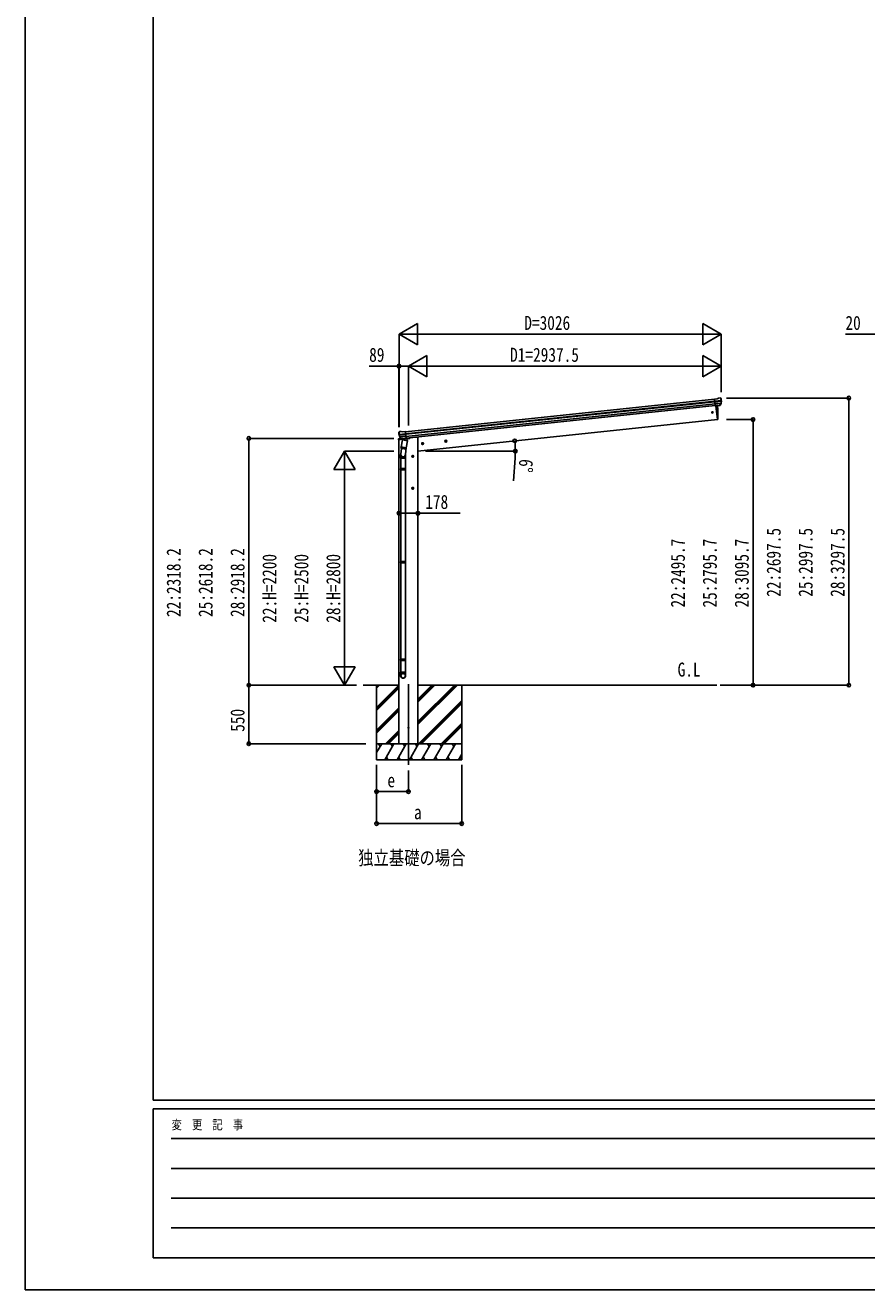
# Model space of a CAD drawing. Units: millimetres, scale not verified. Extents: x -16820 to 16820, y -11880 to 11880.
# Drawn here: x -16820 to -8914, y -11880 to 0 of the extents above; entities that cross this region are included whole.
import ezdxf
from ezdxf.enums import TextEntityAlignment as Align

# ---------------------------------------------------------------- set-up
doc = ezdxf.new("R2010")
doc.units = ezdxf.units.MM
doc.header["$LTSCALE"] = 60
for name, color, linetype in [('0-2_USER1', 3, 'Continuous'), ('0-3_YKK_12', 2, 'Continuous'), ('0-4_YKK_13', 4, 'Continuous'), ('0-5_YKK_A1', 4, 'Continuous'), ('0-6_YKK_D', 6, 'Continuous'), ('0-7_YKK_ZWAK', 7, 'Continuous')]:
    doc.layers.add(name, color=color, linetype=linetype)
doc.styles.add('ＭＳ ゴシック', font='')
doc.styles.get('ＭＳ ゴシック').set_extended_font_data('MS Gothic')

msp = doc.modelspace()

# ---------------------------------------------------------------- linework, layer by layer
at = {"layer": '0-3_YKK_12'}
msp.add_line((-13219.93, -6190.79), (-13219.93, -6950), dxfattribs=at)
at = {"layer": '0-4_YKK_13'}
for p, q in [((-10318, -3509.28), (-10344.52, -3512.06)), ((-10337.74, -3576.62), (-10344.52, -3512.06)), ((-10342.36, -3532.59), (-10282.62, -3526.32)), ((-10282.14, -3532.18), (-10341.75, -3538.45)), ((-10282.98, -3548.94), (-10340.01, -3554.93)), ((-10284.37, -3553.6), (-10339.54, -3559.4)), ((-10292.93, -3570.18), (-10283.48, -3551.88)), ((-10291.88, -3570.61), (-10281.76, -3552.35)), ((-10291.68, -3500.48), (-10291.68, -3500.48)), ((-10288.01, -3501.57), (-10288.02, -3501.56)), ((-10288.01, -3501.57), (-10283.7, -3505.06)), ((-10283.7, -3505.06), (-10282.83, -3505.76)), ((-10281.45, -3509.46), (-10281.76, -3507.61)), ((-10294.38, -3571.83), (-10337.76, -3576.39)), ((-10337.74, -3576.62), (-10327.79, -3575.57)), ((-10330.85, -3575.89), (-10317.36, -3704.28)), ((-10327.79, -3575.57), (-10327.52, -3575.64)), ((-10327.52, -3575.64), (-10302.19, -3572.97)), ((-10302.19, -3572.97), (-10301.93, -3572.85)), ((-10301.93, -3572.85), (-10294.24, -3572.05)), ((-10317.36, -3704.28), (-10315.31, -3703.99)), ((-13312.5, -3886.6), (-13313.4, -3893.43)), ((-13313.4, -3893.43), (-13275.96, -3889.5)), ((-13310.84, -3827.86), (-13310.92, -3825.99)), ((-13309.55, -3823.09), (-13310.25, -3823.95)), ((-13290.95, -3882.02), (-13309.84, -3884.01)), ((-13306.06, -3818.77), (-13309.55, -3823.09)), ((-13246.45, -3837.83), (-13306.18, -3844.1)), ((-13306.06, -3818.77), (-13306.05, -3818.77)), ((-13305.43, -3849.94), (-13245.83, -3843.68)), ((-13302.7, -3816.95), (-13302.69, -3816.95)), ((-13287.92, -3885.5), (-13301.62, -3869.75)), ((-13301.13, -3866.16), (-13244.1, -3860.16)), ((-13286.98, -3884.86), (-13300.03, -3868.93)), ((-13298.8, -3870.43), (-13243.63, -3864.63)), ((-13274.56, -3893.82), (-13287.92, -3959.48)), ((-13277.62, -3885.61), (-13285.31, -3886.42)), ((-13285.22, -3886.18), (-13241.84, -3881.62)), ((-13284.54, -3885.46), (-13282.98, -3885.3)), ((-13282.98, -3885.3), (-13245.44, -3881.35)), ((-13281.19, -3885.76), (-13281.33, -3886.49)), ((-13280.72, -3887.62), (-13255.97, -3897.37)), ((-13277.35, -3885.68), (-13277.62, -3885.61)), ((-13252.02, -3883.01), (-13277.35, -3885.68)), ((-13275.13, -3820.08), (-13248.6, -3817.3)), ((-13229.68, -3902.96), (-13274.56, -3893.82)), ((-13272.38, -3890.9), (-13273.04, -3894.13)), ((-13251.58, -3882.38), (-13254.5, -3896.73)), ((-13251.76, -3882.89), (-13252.02, -3883.01)), ((-13241.82, -3881.85), (-13251.76, -3882.89)), ((-13241.82, -3881.85), (-13248.6, -3817.3)), ((-13245.44, -3881.35), (-13243.87, -3881.19)), ((-13243.04, -3968.61), (-13229.68, -3902.96)), ((-13242.06, -3879.3), (-13241.13, -3879.49)), ((-13241.13, -3879.49), (-13229.93, -3896.42)), ((-13237.21, -3885.42), (-13210.39, -3882.6)), ((-13229.93, -3896.42), (-13231.2, -3902.65)), ((-13205.54, -3875.11), (-13205.95, -3878.28)), ((-13293.22, -4067.65), (-13293.22, -4033.3)), ((-13285.51, -3974.77), (-13291.07, -4030.49)), ((-13290.4, -3971.73), (-13287.91, -3959.48)), ((-13290.18, -3973.13), (-13290.18, -3973.12)), ((-13288.85, -3974.09), (-13247.89, -3982.42)), ((-13243.04, -3968.61), (-13287.92, -3959.48)), ((-13242.6, -3966.47), (-13249.26, -4034.22)), ((-13247.22, -4033), (-13247.22, -4067.65)), ((-13243.05, -3968.61), (-13245.59, -3981.08)), ((-13247.22, -4067.65), (-13293.22, -4067.65)), ((-13291.22, -4067.65), (-13291.22, -4164.4)), ((-13249.22, -4067.65), (-13249.22, -4164.4)), ((-13293.22, -4166.4), (-13292.22, -4164.4)), ((-13247.22, -4166.4), (-13293.22, -4166.4)), ((-13247.22, -4174.4), (-13293.22, -4174.4)), ((-13248.22, -4164.4), (-13292.22, -4164.4)), ((-13248.22, -4176.4), (-13292.22, -4176.4)), ((-13291.22, -4176.4), (-13291.22, -5038.08)), ((-13249.22, -4176.4), (-13249.22, -5038.08)), ((-13247.22, -4166.4), (-13248.22, -4164.4)), ((-13247.22, -4174.4), (-13248.22, -4176.4)), ((-13247.22, -4166.4), (-13247.22, -4174.4)), ((-13293.22, -5040.08), (-13292.22, -5038.08)), ((-13247.22, -5040.08), (-13293.22, -5040.08)), ((-13247.22, -5048.08), (-13293.22, -5048.08)), ((-13248.22, -5038.08), (-13292.22, -5038.08)), ((-13248.22, -5050.08), (-13292.22, -5050.08)), ((-13291.22, -5050.08), (-13291.22, -5955.77)), ((-13249.22, -5050.08), (-13249.22, -5955.77)), ((-13247.22, -5040.08), (-13248.22, -5038.08)), ((-13247.22, -5048.08), (-13248.22, -5050.08)), ((-13247.22, -5040.08), (-13247.22, -5048.08)), ((-13293.22, -5957.77), (-13292.22, -5955.77)), ((-13247.22, -5957.77), (-13293.22, -5957.77)), ((-13247.22, -5965.77), (-13293.22, -5965.77)), ((-13248.22, -5955.77), (-13292.22, -5955.77)), ((-13248.22, -5967.77), (-13292.22, -5967.77)), ((-13291.22, -5967.77), (-13291.22, -6077.77)), ((-13249.22, -5967.77), (-13249.22, -6077.77)), ((-13247.22, -5957.77), (-13248.22, -5955.77)), ((-13247.22, -5965.77), (-13248.22, -5967.77)), ((-13247.22, -5957.77), (-13247.22, -5965.77)), ((-13293.22, -6111.91), (-13293.22, -6077.77)), ((-13247.22, -6077.77), (-13293.22, -6077.77)), ((-13247.22, -6111.91), (-13247.22, -6077.77))]:
    msp.add_line(p, q, dxfattribs=at)
for points in [[(-10318, -3509.28), (-10306.4, -3502.31), (-10306.4, -3502.31)], [(-10305.17, -3501.9), (-10305.17, -3501.9), (-10291.68, -3500.48)], [(-13289.21, -3815.53), (-13289.21, -3815.53), (-13302.69, -3816.95)], [(-13275.13, -3820.08), (-13287.92, -3815.68), (-13287.92, -3815.68)], [(-13293.22, -4166.4), (-13293.22, -4174.4), (-13292.22, -4176.4)], [(-13293.22, -5040.08), (-13293.22, -5048.08), (-13292.22, -5050.08)], [(-13293.22, -5957.77), (-13293.22, -5965.77), (-13292.22, -5967.77)]]:
    msp.add_lwpolyline(points, dxfattribs=at)
for centre, radius in [((-10364.55, -3637.95), 6.5), ((-13219.93, -6600), 4.5)]:
    msp.add_circle(centre, radius, dxfattribs=at)
for centre, radius, start, end in [((-10304.85, -3504.88), 3, 96.02369, 120.97631), ((-10291.16, -3505.45), 5, 51.04426, 95.95574), ((-10475, -3531.11), 192.44, 1.4271, 6.57578), ((-10286.15, -3550.5), 3, 332.69111, 354.20009), ((-10482.34, -3530.57), 200.2, 354.20009, 359.53883), ((-10237.35, -3524.2), 45.32, 182.67122, 185.64518), ((-10281.96, -3533.52), 1.35, 95.1605, 97.91927), ((-10279.35, -3531.96), 2.74, 179.02151, 184.43412), ((-10284.38, -3550.89), 3, 331, 354.13916), ((-10482.34, -3530.57), 202, 354.13916, 6), ((-11212.95, -3664.06), 900.99, 357.6414, 5.70688), ((-10294.5, -3569.15), 2.99, 285.2717, 331.00739), ((-10315.72, -3701.02), 3, 278, 357.63919), ((-13309.53, -3886.99), 3, 96, 172.5), ((-13109.95, -3806.74), 202, 186, 197.86084), ((-13117.01, -3808.79), 192.44, 185.42422, 190.5729), ((-13350.91, -3851.45), 45.32, 6.35482, 9.32878), ((-13302.17, -3821.92), 5, 96.04426, 140.95574), ((-13308.21, -3850.31), 2.74, 7.56588, 12.97849), ((-13305.34, -3851.29), 1.35, 94.08073, 96.8395), ((-13109.95, -3806.74), 200.2, 192.46117, 197.79991), ((-13299.36, -3867.78), 3, 197.86084, 221), ((-13297.71, -3867.03), 3, 197.79991, 219.30889), ((-13288.9, -3818.51), 3, 71.02369, 95.97631), ((-13285.66, -3883.54), 2.99, 220.99261, 266.7283), ((-13284.6, -3884.96), 0.5, 240.73754, 276), ((-13281.68, -3885.66), 0.5, 348.5, 96), ((-13280.35, -3886.69), 1, 168.5, 248.5), ((-13255.49, -3896.46), 1.03, 242.53897, 344.46569), ((-13250.99, -3882.54), 0.604, 93.09842, 164.70595), ((-13243.93, -3880.69), 0.5, 276, 311.26246), ((-13210.91, -3877.63), 5, 276, 352.5), ((-13263.22, -4033.3), 30, 177.45142, 180), ((-13288.5, -3972.15), 1.95, 167.54017, 209.97766), ((-13288.45, -3972.13), 2, 209.90962, 258.5), ((-13247.49, -3980.46), 2, 258.5, 341.96843)]:
    msp.add_arc(centre, radius, start, end, dxfattribs=at)
for centre, major_axis, ratio, start_param, end_param in [((-10283.71, -3509.06), (-0.87, 5.91), 0.020485, 0.67143203, 1.56913061), ((-10289.1, -3504.54), (5.88, -1.31), 0.24881, 0.46058498, 0.46410383), ((-10284.72, -3508.09), (-2.34, 1.9), 0.995767, 3.98597162, 4.71238898), ((-10480.03, -3552.52), (-20.92, 199.05), 0.994373, 4.71137894, 4.7277536), ((-10294.69, -3568.85), (-0.11, 3), 0.642905, 3.24593831, 4.20392797), ((-10294.56, -3569.06), (1.66, -2.51), 0.997631, 5.80419048, 5.89294842), ((-10294.63, -3568.95), (3.53, -2.11), 0.650902, 5.25614477, 5.32895537), ((-10292.26, -3568.6), (1.08, 3.13), 0.040856, 2.11350352, 2.14162489), ((-13307.92, -3825.84), (1.9, 2.34), 0.995767, 1.57079633, 2.29721369), ((-13304.37, -3821.46), (-5.48, -2.51), 0.24881, 5.81908147, 5.82260033), ((-13308.71, -3827), (-0.38, 5.97), 0.020485, 4.7140547, 5.61175327), ((-13107.64, -3828.69), (-20.92, 199.05), 0.994373, 1.55543171, 1.57180637), ((-13287.97, -3883.46), (-1.71, 2.84), 0.040856, 4.14156042, 4.16968179), ((-13285.53, -3883.2), (-0.51, 2.96), 0.642905, 2.07925734, 3.03724699), ((-13285.57, -3883.31), (-3.02, -2.79), 0.650902, 0.95422993, 1.02704053), ((-13285.62, -3883.43), (-1.1, -2.8), 0.997631, 0.39023689, 0.47899483), ((-13270.22, -4033), (23, 0), 0.996195, 2.62193603, 6.60747969), ((-13270.22, -4033), (21, 0), 0.996195, 3.02154981, 6.2247991), ((-13270.22, -6110.17), (-23, 0), 0.996195, 3.14159265, 6.28318531), ((-13270.22, -6111.91), (-23, 0), 0.996195, 3.14159265, 6.28318531), ((-13270.22, -6111.91), (0, -23.43), 0.981806, 4.71238898, 7.85398163)]:
    msp.add_ellipse(centre, major_axis=major_axis, ratio=ratio, start_param=start_param, end_param=end_param, dxfattribs=at)
msp.add_ellipse((-13270.22, -6111.91), major_axis=(21, 0), ratio=0.996195, dxfattribs=at)
at = {"layer": '0-5_YKK_A1'}
for p, q in [((-13248.39, -3819.29), (-10344.31, -3514.05)), ((-13246.41, -3838.18), (-10342.32, -3532.95)), ((-13245.98, -3842.36), (-10341.89, -3537.13)), ((-13243.88, -3862.22), (-10339.8, -3556.99)), ((-10338.04, -3573.72), (-13242.12, -3878.96)), ((-13308.93, -3892.96), (-13308.93, -6750)), ((-13149.93, -3869.5), (-13205.57, -3875.35)), ((-13149.93, -3869.5), (-13130.93, -3869.5)), ((-13130.93, -3869.5), (-13130.93, -6750)), ((-13085.98, -3940.07), (-13088.07, -3920.18)), ((-12858.29, -3906.08), (-12878.18, -3908.17)), ((-12869.02, -3899.66), (-12875.09, -3904.08)), ((-12875.09, -3904.08), (-12874.31, -3911.54)), ((-12874.31, -3911.54), (-12867.45, -3914.59)), ((-12867.19, -3917.07), (-12869.28, -3897.18)), ((-12862.16, -3902.72), (-12869.02, -3899.66)), ((-13077.08, -3929.08), (-13096.97, -3931.17)), ((-13087.81, -3922.66), (-13093.88, -3927.07)), ((-13093.88, -3927.07), (-13093.09, -3934.54)), ((-13093.09, -3934.54), (-13086.24, -3937.59)), ((-13080.95, -3925.71), (-13087.81, -3922.66)), ((-13169.96, -4050), (-13189.96, -4050)), ((-13179.96, -4042.49), (-13186.46, -4046.25)), ((-13186.46, -4046.25), (-13186.46, -4053.75)), ((-13186.46, -4053.75), (-13179.96, -4057.51)), ((-13179.96, -4060), (-13179.96, -4040)), ((-13173.46, -4046.25), (-13179.96, -4042.49)), ((-13170, -4350.06), (-13190, -4350.06)), ((-13180, -4342.55), (-13186.5, -4346.31)), ((-13186.5, -4346.31), (-13186.5, -4353.81)), ((-13186.5, -4353.81), (-13180, -4357.56)), ((-13180, -4360.06), (-13180, -4340.06)), ((-13173.5, -4346.31), (-13180, -4342.55)), ((-13646.75, -6200), (-13308.93, -6200)), ((-13519.92, -6200), (-13519.92, -6900)), ((-13519.92, -6227.38), (-13492.54, -6200)), ((-13519.92, -6213.24), (-13506.68, -6200)), ((-13519.92, -6411.23), (-13308.93, -6200.23)), ((-13519.92, -6425.37), (-13308.93, -6214.38)), ((-13519.92, -6439.51), (-13308.93, -6228.52)), ((-13130.93, -6200), (-10321.24, -6200)), ((-13130.93, -6571.02), (-12759.91, -6200)), ((-13130.93, -6542.73), (-12788.19, -6200)), ((-13130.93, -6556.87), (-12774.05, -6200)), ((-13130.93, -6358.89), (-12972.04, -6200)), ((-13130.93, -6344.74), (-12986.18, -6200)), ((-13130.93, -6330.6), (-13000.32, -6200)), ((-12719.92, -6200), (-12719.92, -6900)), ((-13519.92, -6623.36), (-13308.93, -6412.37)), ((-13126.06, -6750), (-12719.92, -6343.86)), ((-13111.92, -6750), (-12719.92, -6358)), ((-13097.78, -6750), (-12719.92, -6372.15)), ((-13519.92, -6637.5), (-13308.93, -6426.51)), ((-13519.92, -6651.64), (-13308.93, -6440.65)), ((-13434.43, -6750), (-13308.93, -6624.5)), ((-13420.29, -6750), (-13308.93, -6638.64)), ((-13406.14, -6750), (-13308.93, -6652.78)), ((-12913.93, -6750), (-12719.92, -6555.99)), ((-12899.79, -6750), (-12719.92, -6570.13)), ((-12885.64, -6750), (-12719.92, -6584.28)), ((-12719.92, -6750), (-13519.92, -6750)), ((-13519.92, -6833.83), (-13471.52, -6750)), ((-13486.52, -6775.98), (-13501.52, -6750)), ((-13442.65, -6900), (-13356.05, -6750)), ((-13371.05, -6775.98), (-13386.05, -6750)), ((-13327.18, -6900), (-13240.58, -6750)), ((-13255.58, -6775.98), (-13270.58, -6750)), ((-13211.71, -6900), (-13125.11, -6750)), ((-13140.11, -6775.98), (-13155.11, -6750)), ((-13096.24, -6900), (-13009.64, -6750)), ((-13024.64, -6775.98), (-13039.64, -6750)), ((-12980.77, -6900), (-12894.17, -6750)), ((-12924.17, -6750), (-12909.17, -6775.98)), ((-12865.3, -6900), (-12778.7, -6750)), ((-12793.7, -6775.98), (-12808.7, -6750)), ((-13427.66, -6874.02), (-13412.66, -6900)), ((-13312.18, -6874.02), (-13297.19, -6900)), ((-13196.71, -6874.02), (-13181.72, -6900)), ((-13081.25, -6874.02), (-13066.25, -6900)), ((-12965.78, -6874.02), (-12950.78, -6900)), ((-12850.3, -6874.02), (-12835.31, -6900)), ((-12749.83, -6900), (-12719.92, -6848.19)), ((-12734.83, -6874.02), (-12719.92, -6899.85)), ((-13519.92, -6900), (-12719.92, -6900))]:
    msp.add_line(p, q, dxfattribs=at)
for points in [[(-10330.85, -3575.89), (-10317.36, -3704.28), (-13130.93, -4000)], [(-12867.45, -3914.59), (-12861.38, -3910.18), (-12862.16, -3902.72)], [(-13086.24, -3937.59), (-13080.16, -3933.18), (-13080.95, -3925.71)], [(-13179.96, -4057.51), (-13173.46, -4053.75), (-13173.46, -4046.25)], [(-13180, -4357.56), (-13173.5, -4353.81), (-13173.5, -4346.31)]]:
    msp.add_lwpolyline(points, dxfattribs=at)
for centre, radius in [((-12868.23, -3907.13), 8.5), ((-12868.23, -3907.13), 7.7), ((-12868.23, -3907.13), 6.5), ((-13087.02, -3930.12), 8.5), ((-13087.02, -3930.12), 7.7), ((-13087.02, -3930.12), 6.5), ((-13179.96, -4050), 8.5), ((-13179.96, -4050), 7.7), ((-13179.96, -4050), 6.5), ((-13180, -4350.06), 8.5), ((-13180, -4350.06), 7.7), ((-13180, -4350.06), 6.5)]:
    msp.add_circle(centre, radius, dxfattribs=at)
at = {"layer": '0-6_YKK_D'}
for p, q in [((-13308.8, -2902.46), (-13135.6, -2802.46)), ((-13135.6, -3002.46), (-13135.6, -2802.46)), ((-10282.42, -2902.46), (-10455.62, -2802.46)), ((-10455.62, -2802.46), (-10455.62, -3002.46)), ((-13308.8, -3775.34), (-13308.8, -2901.46)), ((-13308.8, -2902.46), (-13135.6, -3002.46)), ((-13308.8, -2902.46), (-12962.39, -2902.46)), ((-13108.8, -2902.46), (-10482.42, -2902.46)), ((-10282.42, -2902.46), (-10628.83, -2902.46)), ((-10282.42, -2902.46), (-10455.62, -3002.46)), ((-10282.42, -3447.14), (-10282.42, -2901.46)), ((-13308.96, -3775.31), (-13308.96, -3201.46)), ((-13219.96, -3202.46), (-13046.76, -3102.46)), ((-13219.96, -3758.97), (-13219.96, -3201.46)), ((-13219.96, -3758.97), (-13219.96, -3201.46)), ((-13219.96, -3202.46), (-13046.76, -3302.46)), ((-13219.96, -3202.46), (-12873.55, -3202.46)), ((-13046.76, -3302.46), (-13046.76, -3102.46)), ((-13019.96, -3202.46), (-10482.42, -3202.46)), ((-10282.42, -3202.46), (-10628.83, -3202.46)), ((-10282.42, -3202.46), (-10455.62, -3102.46)), ((-10455.62, -3102.46), (-10455.62, -3302.46)), ((-10282.42, -3202.46), (-10455.62, -3302.46)), ((-10282.42, -3447.14), (-10282.42, -3201.46)), ((-10231.59, -3502.46), (-9081.42, -3502.46)), ((-9082.42, -6200), (-9082.42, -3502.46)), ((-10231.59, -3704.28), (-9981.42, -3704.28)), ((-9982.42, -3704.28), (-9982.42, -6200)), ((-13358.9, -3881.8), (-14720.92, -3881.8)), ((-14719.92, -3881.8), (-14719.92, -6200)), ((-13819.92, -4000), (-13919.92, -4173.21)), ((-13357.2, -4000), (-13820.92, -4000)), ((-13819.92, -4000), (-13719.92, -4173.21)), ((-13819.92, -4000), (-13819.92, -4346.41)), ((-13060.3, -4000.39), (-12214.81, -4000.39)), ((-12218.32, -4068.34), (-12234.09, -4280.96)), ((-13919.92, -4173.21), (-13719.92, -4173.21)), ((-13819.92, -4200), (-13819.92, -6000)), ((-13819.92, -6200), (-13819.92, -5853.59)), ((-13819.92, -6200), (-13919.92, -6026.79)), ((-13719.92, -6026.79), (-13919.92, -6026.79)), ((-13819.92, -6200), (-13719.92, -6026.79)), ((-13717.95, -6200), (-14720.92, -6200)), ((-13707.23, -6200), (-14720.92, -6200)), ((-14719.92, -6200), (-14719.92, -6750)), ((-13717.95, -6200), (-13820.92, -6200)), ((-10291.49, -6200), (-9081.42, -6200)), ((-10291.49, -6200), (-9981.42, -6200)), ((-13621.17, -6750), (-14720.92, -6750)), ((-13519.92, -6950), (-13519.92, -7501)), ((-13519.92, -6950), (-13519.92, -7201)), ((-13219.92, -7001.38), (-13219.92, -7201)), ((-12719.92, -6950), (-12719.92, -7501)), ((-13219.92, -7200), (-13519.92, -7200)), ((-12719.92, -7500), (-13519.92, -7500))]:
    msp.add_line(p, q, dxfattribs=at)
for points in [[(-8813.92, -2902.46), (-8833.92, -2902.46), (-9115.12, -2902.46)], [(-13219.96, -3202.46), (-13308.96, -3202.46), (-13590.16, -3202.46)], [(-13308.96, -4584.55), (-13130.96, -4584.55), (-12734.56, -4584.55)]]:
    msp.add_lwpolyline(points, dxfattribs=at)
for centre in [(-13308.96, -3202.46), (-9082.42, -3502.46), (-9982.42, -3704.28), (-14719.92, -3881.8), (-12220.84, -3904.34), (-12215.81, -4000.39), (-13308.96, -4584.55), (-13130.96, -4584.55), (-14719.92, -6200), (-14719.92, -6200), (-9982.42, -6200), (-9082.42, -6200), (-14719.92, -6750), (-13519.92, -7200), (-13219.92, -7200), (-13519.92, -7500), (-12719.92, -7500)]:
    msp.add_circle(centre, 17, dxfattribs=at)
for start, end in [(0, 6), (355.75885, 0)]:
    msp.add_arc((-13134.66, -4000.39), 918.85, start, end, dxfattribs=at)
at = {"layer": '0-7_YKK_ZWAK'}
for p, q in [((-15619.92, -10100), (-15619.92, 11100)), ((15580.08, -10100), (-15619.92, -10100)), ((-5219.92, -10180), (-15619.92, -10180)), ((-15619.92, -11580), (-15619.92, -10180)), ((-15449.92, -10460), (-5419.92, -10460)), ((-15449.92, -10740), (-5419.92, -10740)), ((-15449.92, -11020), (-5419.92, -11020)), ((-15449.92, -11300), (-5419.92, -11300)), ((-15619.92, -11580), (-5219.92, -11580))]:
    msp.add_line(p, q, dxfattribs=at)
msp.add_lwpolyline([(-16820, -11880), (16820, -11880), (16820, 11880), (-16820, 11880)], close=True, dxfattribs=at)

# ---------------------------------------------------------------- texts
at = {"layer": '0-2_USER1', "style": 'ＭＳ ゴシック', "width": 0.8}
for s, p in [('G.L', (-10691, -6159)), ('独立基礎の場合', (-13692, -7928))]:
    msp.add_text(s, height=132, dxfattribs=at).set_placement(p, align=Align.BOTTOM_LEFT)
at = {"layer": '0-6_YKK_D', "style": 'ＭＳ ゴシック', "width": 0.8}
for s, p in [('D=3026', (-12131.61, -2901.46)), ('20', (-9114.12, -2901.46)), ('89', (-13589.16, -3201.46)), ('D1=2937.5', (-12264.79, -3201.46)), ('178', (-13061.96, -4583.55)), ('e', (-13417.92, -7199)), ('a', (-13167.92, -7499))]:
    msp.add_text(s, height=132, dxfattribs=at).set_placement(p, align=Align.BOTTOM_LEFT)
for s, rotation, p in [('6°', 265.759, (-12217.4, -4069.41)), ('22:2697.5', 90, (-9683.42, -5369.63)), ('25:2997.5', 90, (-9383.42, -5369.63)), ('28:3297.5', 90, (-9083.42, -5369.63)), ('22:2495.7', 90, (-10583.42, -5470.54)), ('25:2795.7', 90, (-10283.42, -5470.54)), ('28:3095.7', 90, (-9983.42, -5470.54)), ('22:2318.2', 90, (-15320.92, -5559.3)), ('25:2618.2', 90, (-15020.92, -5559.3)), ('28:2918.2', 90, (-14720.92, -5559.3)), ('22:H=2200', 90, (-14420.92, -5613.6)), ('25:H=2500', 90, (-14120.92, -5613.6)), ('28:H=2800', 90, (-13820.92, -5613.6)), ('550', 90, (-14720.92, -6638.2))]:
    msp.add_text(s, height=132, rotation=rotation, dxfattribs=at).set_placement(p, align=Align.BOTTOM_LEFT)
at = {"layer": '0-7_YKK_ZWAK', "style": 'ＭＳ ゴシック', "width": 0.8}
msp.add_text('変  更  記  事', height=87.98, dxfattribs=at).set_placement((-15445.24, -10400), align=Align.BOTTOM_LEFT)

doc.saveas('drawing.dxf')
